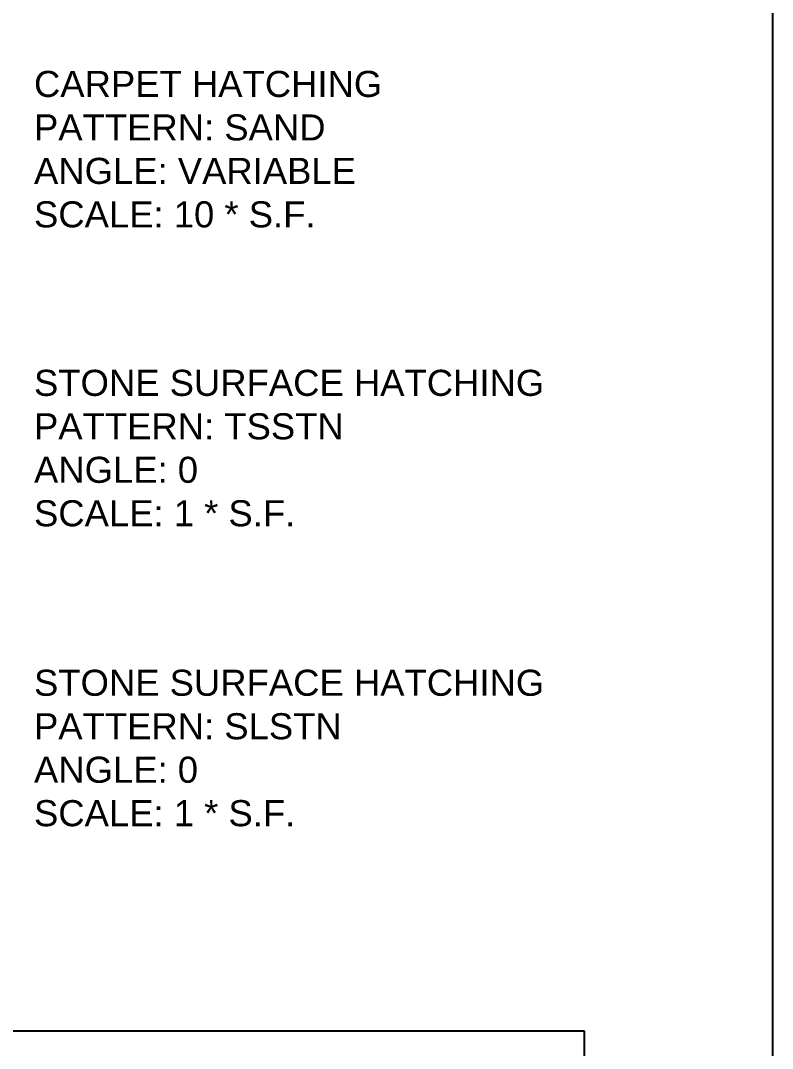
# Model space of a CAD drawing. Header units: inches. Extents: x -8208 to 9368, y -1840 to 1831.
# Drawn here: x -3835.9 to -3750.2, y 661.9 to 779.2 of the extents above; entities that cross this region are included whole.
import ezdxf
from ezdxf.enums import TextEntityAlignment as Align

# ---------------------------------------------------------------- set-up
doc = ezdxf.new("R2010")
doc.units = ezdxf.units.IN
doc.header["$MEASUREMENT"] = 0
doc.layers.add('I-Anno-Code', color=2, linetype='Continuous')
doc.layers.add('SM-RCP-LIGHT', color=2, linetype='Continuous')
doc.styles.add('SMM_ARIAL', font='arial.ttf')

# ---------------------------------------------------------------- blocks, each defined once
blk = doc.blocks.new('*U136')
at = {"color": 0, "linetype": 'ByBlock'}
for p, q in [((59.828, 3.021), (0, 3.021)), ((59.828, -67.456), (59.828, 3.021))]:
    blk.add_line(p, q, dxfattribs=at)
at = {"layer": 'I-Anno-Code', "lineweight": 30, "flags": 104}
blk.add_attdef('Text', text='', height=2, dxfattribs=at).set_placement((1.553, 1.026), align=Align.TOP_LEFT)

msp = doc.modelspace()

# ---------------------------------------------------------------- linework, layer by layer
at = {"color": 30}
msp.add_lwpolyline([(-4399.81965, 899.31618), (-3750.15812, 899.31618), (-3750.15812, 433.84582), (-4399.81965, 433.84582)], close=True, dxfattribs=at)

# ---------------------------------------------------------------- block references
at = {"layer": 'SM-RCP-LIGHT', "xscale": 1.889763779527559, "yscale": 1.889763779527559, "zscale": 1.889763779527559}
msp.add_blockref('*U136', (-3884.64503, 658.16933), dxfattribs=at)

# ---------------------------------------------------------------- texts
at = {"color": 3, "char_height": 2.976006, "attachment_point": 1, "style": 'SMM_ARIAL'}
for s, insert in [('CARPET HATCHING\\PPATTERN: SAND\\PANGLE: VARIABLE\\PSCALE: 10 * S.F.', (-3834.39761, 773.47623)), ('STONE SURFACE HATCHING\\PPATTERN: TSSTN\\PANGLE: 0\\PSCALE: 1 * S.F.', (-3834.39761, 739.36651)), ('STONE SURFACE HATCHING\\PPATTERN: SLSTN\\PANGLE: 0\\PSCALE: 1 * S.F.', (-3834.39761, 705.14244))]:
    msp.add_mtext(s, dxfattribs=dict(at, insert=insert))

doc.saveas('drawing.dxf')
